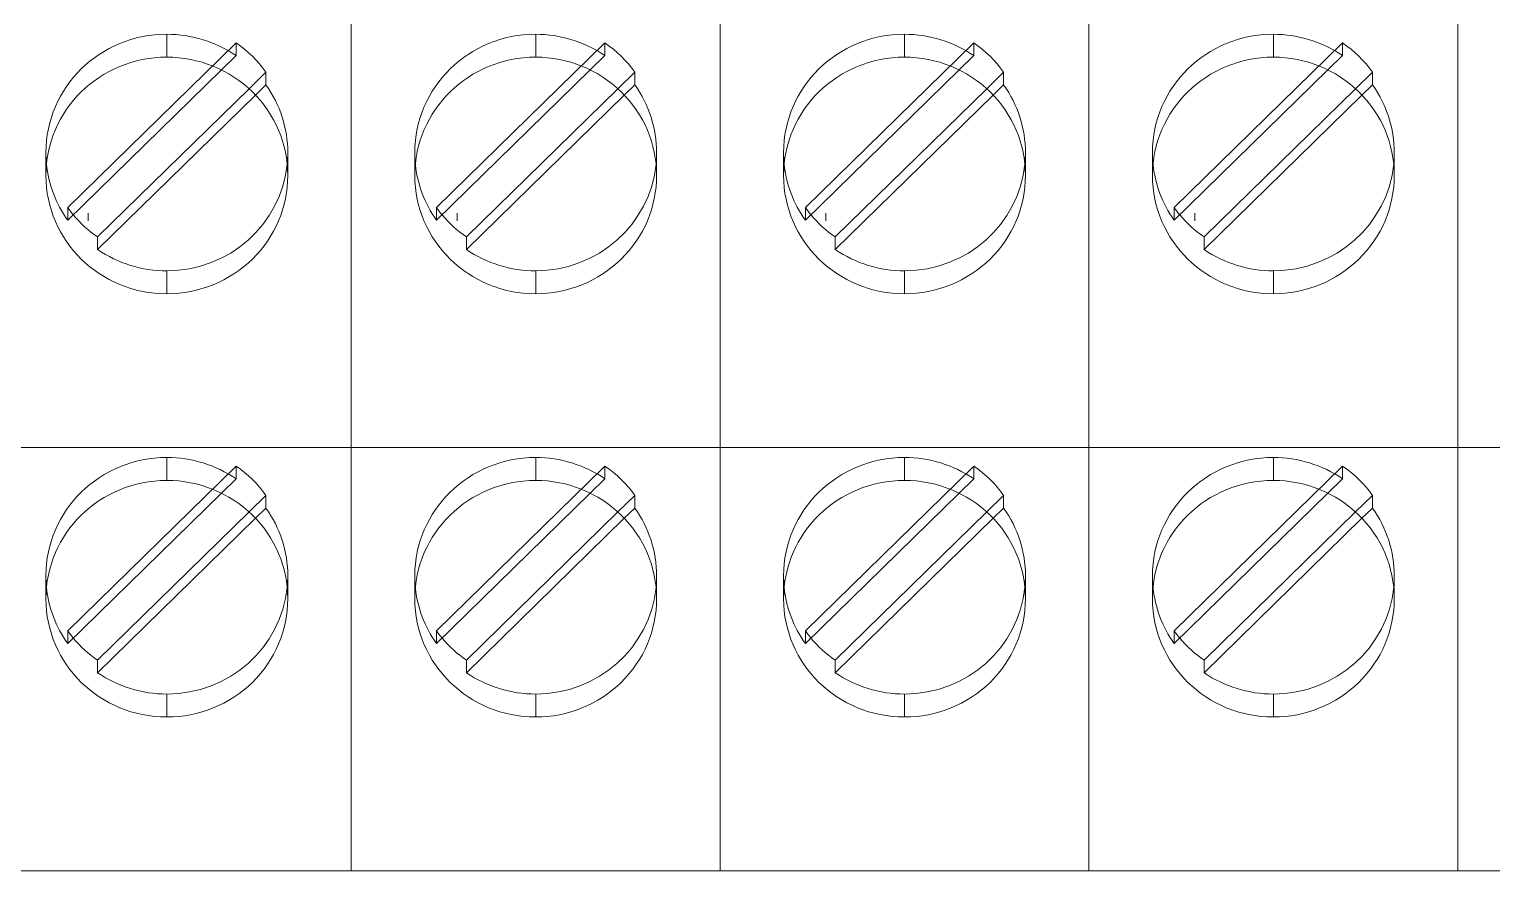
# Model space of a CAD drawing. Header units: millimetres. Extents: x 1359 to 3577, y 1336 to 3557.
# Drawn here: x 1857.64 to 1881.83, y 2516.67 to 2530.59 of the extents above; entities that cross this region are included whole.
import ezdxf

# ---------------------------------------------------------------- set-up
doc = ezdxf.new("R2010")
doc.units = ezdxf.units.MM
doc.layers.add('000-PI-Oprema', color=30, linetype='Continuous', lineweight=5)

msp = doc.modelspace()

# ---------------------------------------------------------------- linework, layer by layer
at = {"layer": '000-PI-Oprema', "color": 0, "linetype": 'ByBlock', "lineweight": 0}
for p, q in [((1862.965, 2530.127), (1862.965, 2530.672)), ((1862.965, 2530.127), (1862.965, 2530.672)), ((1862.965, 2530.127), (1862.965, 2530.672)), ((1862.965, 2530.127), (1862.965, 2530.672)), ((1869.065, 2530.127), (1869.065, 2530.672)), ((1869.065, 2530.127), (1869.065, 2530.672)), ((1869.065, 2530.127), (1869.065, 2530.672)), ((1869.065, 2530.127), (1869.065, 2530.672)), ((1875.165, 2530.127), (1875.165, 2530.672)), ((1875.165, 2530.127), (1875.165, 2530.672)), ((1875.165, 2530.127), (1875.165, 2530.672)), ((1875.165, 2530.127), (1875.165, 2530.672)), ((1881.265, 2530.127), (1881.265, 2530.672)), ((1881.265, 2530.127), (1881.265, 2530.672)), ((1881.265, 2530.127), (1881.265, 2530.672)), ((1881.265, 2530.127), (1881.265, 2530.672)), ((1858.275, 2527.639), (1861.059, 2530.362)), ((1859.915, 2530.507), (1859.915, 2530.127)), ((1861.059, 2530.362), (1861.059, 2530.155)), ((1864.375, 2527.639), (1867.159, 2530.362)), ((1866.015, 2530.507), (1866.015, 2530.127)), ((1867.159, 2530.362), (1867.159, 2530.155)), ((1870.475, 2527.639), (1873.259, 2530.362)), ((1872.115, 2530.507), (1872.115, 2530.127)), ((1873.259, 2530.362), (1873.259, 2530.155)), ((1876.575, 2527.639), (1879.359, 2530.362)), ((1878.215, 2530.507), (1878.215, 2530.127)), ((1879.359, 2530.362), (1879.359, 2530.155)), ((1860.817, 2529.917), (1861.059, 2530.155)), ((1862.965, 2523.672), (1862.965, 2530.127)), ((1862.965, 2523.672), (1862.965, 2530.127)), ((1862.965, 2523.672), (1862.965, 2530.127)), ((1862.965, 2523.672), (1862.965, 2530.127)), ((1866.917, 2529.917), (1867.159, 2530.155)), ((1869.065, 2523.672), (1869.065, 2530.127)), ((1869.065, 2523.672), (1869.065, 2530.127)), ((1869.065, 2523.672), (1869.065, 2530.127)), ((1869.065, 2523.672), (1869.065, 2530.127)), ((1873.017, 2529.917), (1873.259, 2530.155)), ((1875.165, 2523.672), (1875.165, 2530.127)), ((1875.165, 2523.672), (1875.165, 2530.127)), ((1875.165, 2523.672), (1875.165, 2530.127)), ((1875.165, 2523.672), (1875.165, 2530.127)), ((1879.117, 2529.917), (1879.359, 2530.155)), ((1881.265, 2523.672), (1881.265, 2530.127)), ((1881.265, 2523.672), (1881.265, 2530.127)), ((1881.265, 2523.672), (1881.265, 2530.127)), ((1881.265, 2523.672), (1881.265, 2530.127)), ((1858.275, 2527.431), (1860.817, 2529.917)), ((1861.554, 2529.878), (1861.275, 2529.605)), ((1861.554, 2529.878), (1861.554, 2529.67)), ((1864.375, 2527.431), (1866.917, 2529.917)), ((1867.654, 2529.878), (1867.375, 2529.605)), ((1867.654, 2529.878), (1867.654, 2529.67)), ((1870.475, 2527.431), (1873.017, 2529.917)), ((1873.754, 2529.878), (1873.475, 2529.605)), ((1873.754, 2529.878), (1873.754, 2529.67)), ((1876.575, 2527.431), (1879.117, 2529.917)), ((1879.854, 2529.878), (1879.575, 2529.605)), ((1879.854, 2529.878), (1879.854, 2529.67)), ((1861.275, 2529.605), (1858.77, 2527.154)), ((1861.554, 2529.67), (1861.381, 2529.501)), ((1867.375, 2529.605), (1864.87, 2527.154)), ((1867.654, 2529.67), (1867.481, 2529.501)), ((1873.475, 2529.605), (1870.97, 2527.154)), ((1873.754, 2529.67), (1873.581, 2529.501)), ((1879.575, 2529.605), (1877.07, 2527.154)), ((1879.854, 2529.67), (1879.681, 2529.501)), ((1861.381, 2529.501), (1858.77, 2526.946)), ((1867.481, 2529.501), (1864.87, 2526.946)), ((1873.581, 2529.501), (1870.97, 2526.946)), ((1879.681, 2529.501), (1877.07, 2526.946)), ((1857.915, 2528.171), (1857.915, 2528.55)), ((1861.915, 2528.171), (1861.915, 2528.55)), ((1864.015, 2528.171), (1864.015, 2528.55)), ((1868.015, 2528.171), (1868.015, 2528.55)), ((1870.115, 2528.171), (1870.115, 2528.55)), ((1874.115, 2528.171), (1874.115, 2528.55)), ((1876.215, 2528.171), (1876.215, 2528.55)), ((1880.215, 2528.171), (1880.215, 2528.55)), ((1858.275, 2527.639), (1858.275, 2527.431)), ((1864.375, 2527.639), (1864.375, 2527.431)), ((1870.475, 2527.639), (1870.475, 2527.431)), ((1876.575, 2527.639), (1876.575, 2527.431)), ((1858.615, 2527.418), (1858.615, 2527.545)), ((1864.715, 2527.418), (1864.715, 2527.545)), ((1870.815, 2527.418), (1870.815, 2527.545)), ((1876.915, 2527.418), (1876.915, 2527.545)), ((1858.77, 2527.154), (1858.77, 2526.946)), ((1864.87, 2527.154), (1864.87, 2526.946)), ((1870.97, 2527.154), (1870.97, 2526.946)), ((1877.07, 2527.154), (1877.07, 2526.946)), ((1859.915, 2526.594), (1859.915, 2526.215)), ((1866.015, 2526.594), (1866.015, 2526.215)), ((1872.115, 2526.594), (1872.115, 2526.215)), ((1878.215, 2526.594), (1878.215, 2526.215)), ((1862.965, 2523.672), (1862.965, 2525.687)), ((1862.965, 2523.672), (1862.965, 2525.687)), ((1869.065, 2523.672), (1869.065, 2525.687)), ((1869.065, 2523.672), (1869.065, 2525.687)), ((1875.165, 2523.672), (1875.165, 2525.687)), ((1875.165, 2523.672), (1875.165, 2525.687)), ((1881.265, 2523.672), (1881.265, 2525.687)), ((1881.265, 2523.672), (1881.265, 2525.687)), ((1862.965, 2523.672), (1856.865, 2523.672)), ((1859.915, 2523.127), (1859.915, 2523.507)), ((1862.965, 2523.672), (1862.965, 2523.672)), ((1862.965, 2523.127), (1862.965, 2523.672)), ((1862.965, 2523.672), (1862.965, 2523.672)), ((1862.965, 2523.127), (1862.965, 2523.672)), ((1862.965, 2523.127), (1862.965, 2523.672)), ((1862.965, 2523.672), (1862.965, 2523.672)), ((1869.065, 2523.672), (1862.965, 2523.672)), ((1862.965, 2523.127), (1862.965, 2523.672)), ((1862.965, 2523.672), (1862.965, 2523.672)), ((1866.015, 2523.127), (1866.015, 2523.507)), ((1869.065, 2523.672), (1869.065, 2523.672)), ((1869.065, 2523.127), (1869.065, 2523.672)), ((1869.065, 2523.672), (1869.065, 2523.672)), ((1869.065, 2523.127), (1869.065, 2523.672)), ((1869.065, 2523.127), (1869.065, 2523.672)), ((1869.065, 2523.672), (1869.065, 2523.672)), ((1875.165, 2523.672), (1869.065, 2523.672)), ((1869.065, 2523.127), (1869.065, 2523.672)), ((1869.065, 2523.672), (1869.065, 2523.672)), ((1872.115, 2523.127), (1872.115, 2523.507)), ((1875.165, 2523.672), (1875.165, 2523.672)), ((1875.165, 2523.127), (1875.165, 2523.672)), ((1875.165, 2523.672), (1875.165, 2523.672)), ((1875.165, 2523.127), (1875.165, 2523.672)), ((1875.165, 2523.127), (1875.165, 2523.672)), ((1875.165, 2523.672), (1875.165, 2523.672)), ((1881.265, 2523.672), (1875.165, 2523.672)), ((1875.165, 2523.127), (1875.165, 2523.672)), ((1875.165, 2523.672), (1875.165, 2523.672)), ((1878.215, 2523.127), (1878.215, 2523.507)), ((1881.265, 2523.672), (1881.265, 2523.672)), ((1881.265, 2523.127), (1881.265, 2523.672)), ((1881.265, 2523.672), (1881.265, 2523.672)), ((1881.265, 2523.127), (1881.265, 2523.672)), ((1881.265, 2523.127), (1881.265, 2523.672)), ((1881.265, 2523.672), (1881.265, 2523.672)), ((1887.365, 2523.672), (1881.265, 2523.672)), ((1881.265, 2523.127), (1881.265, 2523.672)), ((1881.265, 2523.672), (1881.265, 2523.672)), ((1858.275, 2520.639), (1861.059, 2523.362)), ((1861.059, 2523.155), (1861.059, 2523.362)), ((1864.375, 2520.639), (1867.159, 2523.362)), ((1867.159, 2523.155), (1867.159, 2523.362)), ((1870.475, 2520.639), (1873.259, 2523.362)), ((1873.259, 2523.155), (1873.259, 2523.362)), ((1876.575, 2520.639), (1879.359, 2523.362)), ((1879.359, 2523.155), (1879.359, 2523.362)), ((1861.059, 2523.155), (1860.817, 2522.917)), ((1862.965, 2516.672), (1862.965, 2523.127)), ((1862.965, 2516.672), (1862.965, 2523.127)), ((1862.965, 2516.672), (1862.965, 2523.127)), ((1862.965, 2516.672), (1862.965, 2523.127)), ((1867.159, 2523.155), (1866.917, 2522.917)), ((1869.065, 2516.672), (1869.065, 2523.127)), ((1869.065, 2516.672), (1869.065, 2523.127)), ((1869.065, 2516.672), (1869.065, 2523.127)), ((1869.065, 2516.672), (1869.065, 2523.127)), ((1873.259, 2523.155), (1873.017, 2522.917)), ((1875.165, 2516.672), (1875.165, 2523.127)), ((1875.165, 2516.672), (1875.165, 2523.127)), ((1875.165, 2516.672), (1875.165, 2523.127)), ((1875.165, 2516.672), (1875.165, 2523.127)), ((1879.359, 2523.155), (1879.117, 2522.917)), ((1881.265, 2516.672), (1881.265, 2523.127)), ((1881.265, 2516.672), (1881.265, 2523.127)), ((1881.265, 2516.672), (1881.265, 2523.127)), ((1881.265, 2516.672), (1881.265, 2523.127)), ((1860.817, 2522.917), (1858.275, 2520.431)), ((1861.554, 2522.878), (1861.275, 2522.605)), ((1861.554, 2522.67), (1861.554, 2522.878)), ((1866.917, 2522.917), (1864.375, 2520.431)), ((1867.654, 2522.878), (1867.375, 2522.605)), ((1867.654, 2522.67), (1867.654, 2522.878)), ((1873.017, 2522.917), (1870.475, 2520.431)), ((1873.754, 2522.878), (1873.475, 2522.605)), ((1873.754, 2522.67), (1873.754, 2522.878)), ((1879.117, 2522.917), (1876.575, 2520.431)), ((1879.854, 2522.878), (1879.575, 2522.605)), ((1879.854, 2522.67), (1879.854, 2522.878)), ((1861.275, 2522.605), (1858.77, 2520.154)), ((1861.381, 2522.501), (1861.554, 2522.67)), ((1867.375, 2522.605), (1864.87, 2520.154)), ((1867.481, 2522.501), (1867.654, 2522.67)), ((1873.475, 2522.605), (1870.97, 2520.154)), ((1873.581, 2522.501), (1873.754, 2522.67)), ((1879.575, 2522.605), (1877.07, 2520.154)), ((1879.681, 2522.501), (1879.854, 2522.67)), ((1858.77, 2519.946), (1861.381, 2522.501)), ((1864.87, 2519.946), (1867.481, 2522.501)), ((1870.97, 2519.946), (1873.581, 2522.501)), ((1877.07, 2519.946), (1879.681, 2522.501)), ((1857.915, 2521.55), (1857.915, 2521.171)), ((1861.915, 2521.55), (1861.915, 2521.171)), ((1864.015, 2521.55), (1864.015, 2521.171)), ((1868.015, 2521.55), (1868.015, 2521.171)), ((1870.115, 2521.55), (1870.115, 2521.171)), ((1874.115, 2521.55), (1874.115, 2521.171)), ((1876.215, 2521.55), (1876.215, 2521.171)), ((1880.215, 2521.55), (1880.215, 2521.171)), ((1858.275, 2520.431), (1858.275, 2520.639)), ((1864.375, 2520.431), (1864.375, 2520.639)), ((1870.475, 2520.431), (1870.475, 2520.639)), ((1876.575, 2520.431), (1876.575, 2520.639)), ((1858.77, 2519.946), (1858.77, 2520.154)), ((1864.87, 2519.946), (1864.87, 2520.154)), ((1870.97, 2519.946), (1870.97, 2520.154)), ((1877.07, 2519.946), (1877.07, 2520.154)), ((1859.915, 2519.215), (1859.915, 2519.594)), ((1866.015, 2519.215), (1866.015, 2519.594)), ((1872.115, 2519.215), (1872.115, 2519.594)), ((1878.215, 2519.215), (1878.215, 2519.594)), ((1862.965, 2516.672), (1856.865, 2516.672)), ((1862.965, 2516.672), (1856.865, 2516.672)), ((1862.965, 2516.672), (1862.965, 2516.672)), ((1862.965, 2516.672), (1862.965, 2516.672)), ((1862.965, 2516.672), (1862.965, 2516.672)), ((1862.965, 2516.672), (1862.965, 2516.672)), ((1862.965, 2516.672), (1862.965, 2516.672)), ((1862.965, 2516.672), (1862.965, 2516.672)), ((1869.065, 2516.672), (1862.965, 2516.672)), ((1862.965, 2516.672), (1862.965, 2516.672)), ((1862.965, 2516.672), (1862.965, 2516.672)), ((1869.065, 2516.672), (1862.965, 2516.672)), ((1869.065, 2516.672), (1869.065, 2516.672)), ((1869.065, 2516.672), (1869.065, 2516.672)), ((1869.065, 2516.672), (1869.065, 2516.672)), ((1869.065, 2516.672), (1869.065, 2516.672)), ((1869.065, 2516.672), (1869.065, 2516.672)), ((1869.065, 2516.672), (1869.065, 2516.672)), ((1875.165, 2516.672), (1869.065, 2516.672)), ((1869.065, 2516.672), (1869.065, 2516.672)), ((1869.065, 2516.672), (1869.065, 2516.672)), ((1875.165, 2516.672), (1869.065, 2516.672)), ((1875.165, 2516.672), (1875.165, 2516.672)), ((1875.165, 2516.672), (1875.165, 2516.672)), ((1875.165, 2516.672), (1875.165, 2516.672)), ((1875.165, 2516.672), (1875.165, 2516.672)), ((1875.165, 2516.672), (1875.165, 2516.672)), ((1875.165, 2516.672), (1875.165, 2516.672)), ((1881.265, 2516.672), (1875.165, 2516.672)), ((1875.165, 2516.672), (1875.165, 2516.672)), ((1875.165, 2516.672), (1875.165, 2516.672)), ((1881.265, 2516.672), (1875.165, 2516.672)), ((1881.265, 2516.672), (1881.265, 2516.672)), ((1881.265, 2516.672), (1881.265, 2516.672)), ((1881.265, 2516.672), (1881.265, 2516.672)), ((1881.265, 2516.672), (1881.265, 2516.672)), ((1881.265, 2516.672), (1881.265, 2516.672)), ((1881.265, 2516.672), (1881.265, 2516.672)), ((1887.365, 2516.672), (1881.265, 2516.672)), ((1881.265, 2516.672), (1881.265, 2516.672)), ((1881.265, 2516.672), (1881.265, 2516.672)), ((1887.365, 2516.672), (1881.265, 2516.672))]:
    msp.add_line(p, q, dxfattribs=at)
for centre, start_param, end_param in [((1859.915, 2528.55), -1.570796, 0), ((1859.915, 2528.55), -2.180289, -1.570796), ((1859.915, 2528.758), -2.5321, -2.180289), ((1866.015, 2528.55), -1.570796, 0), ((1866.015, 2528.55), -2.180289, -1.570796), ((1866.015, 2528.758), -2.5321, -2.180289), ((1872.115, 2528.55), -1.570796, 0), ((1872.115, 2528.55), -2.180289, -1.570796), ((1872.115, 2528.758), -2.5321, -2.180289), ((1878.215, 2528.55), -1.570796, 0), ((1878.215, 2528.55), -2.180289, -1.570796), ((1878.215, 2528.758), -2.5321, -2.180289), ((1859.915, 2528.171), -1.570796, 0), ((1859.915, 2528.171), -3.141593, -1.570796), ((1866.015, 2528.171), -1.570796, 0), ((1866.015, 2528.171), -3.141593, -1.570796), ((1872.115, 2528.171), -1.570796, 0), ((1872.115, 2528.171), -3.141593, -1.570796), ((1878.215, 2528.171), -1.570796, 0), ((1878.215, 2528.171), -3.141593, -1.570796), ((1859.915, 2528.55), 3.141593, 3.751085), ((1866.015, 2528.55), 3.141593, 3.751085), ((1872.115, 2528.55), 3.141593, 3.751085), ((1878.215, 2528.55), 3.141593, 3.751085), ((1859.915, 2528.55), 0, 0.097132), ((1859.915, 2528.55), 0.097132, 0.609492), ((1859.915, 2528.55), 1.570796, 3.044461), ((1859.915, 2528.55), 3.044461, 3.141593), ((1866.015, 2528.55), 0, 0.097132), ((1866.015, 2528.55), 0.097132, 0.609492), ((1866.015, 2528.55), 1.570796, 3.044461), ((1866.015, 2528.55), 3.044461, 3.141593), ((1872.115, 2528.55), 0, 0.097132), ((1872.115, 2528.55), 0.097132, 0.609492), ((1872.115, 2528.55), 1.570796, 3.044461), ((1872.115, 2528.55), 3.044461, 3.141593), ((1878.215, 2528.55), 0, 0.097132), ((1878.215, 2528.55), 0.097132, 0.609492), ((1878.215, 2528.55), 1.570796, 3.044461), ((1878.215, 2528.55), 3.044461, 3.141593), ((1859.915, 2528.171), 0, 1.570796), ((1859.915, 2528.171), 1.570796, 3.141593), ((1866.015, 2528.171), 0, 1.570796), ((1866.015, 2528.171), 1.570796, 3.141593), ((1872.115, 2528.171), 0, 1.570796), ((1872.115, 2528.171), 1.570796, 3.141593), ((1878.215, 2528.171), 0, 1.570796), ((1878.215, 2528.171), 1.570796, 3.141593), ((1859.915, 2528.758), 0.609492, 0.685382), ((1866.015, 2528.758), 0.609492, 0.685382), ((1872.115, 2528.758), 0.609492, 0.685382), ((1878.215, 2528.758), 0.609492, 0.685382), ((1859.915, 2528.758), 0.685382, 0.961304), ((1866.015, 2528.758), 0.685382, 0.961304), ((1872.115, 2528.758), 0.685382, 0.961304), ((1878.215, 2528.758), 0.685382, 0.961304), ((1859.915, 2528.55), 0.961304, 1.570796), ((1866.015, 2528.55), 0.961304, 1.570796), ((1872.115, 2528.55), 0.961304, 1.570796), ((1878.215, 2528.55), 0.961304, 1.570796), ((1859.915, 2521.55), -1.570796, 0), ((1859.915, 2521.55), -2.180289, -1.570796), ((1866.015, 2521.55), -1.570796, 0), ((1866.015, 2521.55), -2.180289, -1.570796), ((1872.115, 2521.55), -1.570796, 0), ((1872.115, 2521.55), -2.180289, -1.570796), ((1878.215, 2521.55), -1.570796, 0), ((1878.215, 2521.55), -2.180289, -1.570796), ((1859.915, 2521.758), -2.5321, -2.180289), ((1866.015, 2521.758), -2.5321, -2.180289), ((1872.115, 2521.758), -2.5321, -2.180289), ((1878.215, 2521.758), -2.5321, -2.180289), ((1859.915, 2521.171), -1.570796, 0), ((1859.915, 2521.171), -3.141593, -1.570796), ((1866.015, 2521.171), -1.570796, 0), ((1866.015, 2521.171), -3.141593, -1.570796), ((1872.115, 2521.171), -1.570796, 0), ((1872.115, 2521.171), -3.141593, -1.570796), ((1878.215, 2521.171), -1.570796, 0), ((1878.215, 2521.171), -3.141593, -1.570796), ((1859.915, 2521.55), -3.141593, -2.5321), ((1866.015, 2521.55), -3.141593, -2.5321), ((1872.115, 2521.55), -3.141593, -2.5321), ((1878.215, 2521.55), -3.141593, -2.5321), ((1859.915, 2521.55), 0, 0.097132), ((1859.915, 2521.55), 0.097132, 0.609492), ((1859.915, 2521.55), 1.570796, 3.044461), ((1859.915, 2521.55), 3.044461, 3.141593), ((1866.015, 2521.55), 0, 0.097132), ((1866.015, 2521.55), 0.097132, 0.609492), ((1866.015, 2521.55), 1.570796, 3.044461), ((1866.015, 2521.55), 3.044461, 3.141593), ((1872.115, 2521.55), 0, 0.097132), ((1872.115, 2521.55), 0.097132, 0.609492), ((1872.115, 2521.55), 1.570796, 3.044461), ((1872.115, 2521.55), 3.044461, 3.141593), ((1878.215, 2521.55), 0, 0.097132), ((1878.215, 2521.55), 0.097132, 0.609492), ((1878.215, 2521.55), 1.570796, 3.044461), ((1878.215, 2521.55), 3.044461, 3.141593), ((1859.915, 2521.171), 0, 1.570796), ((1859.915, 2521.171), 1.570796, 3.141593), ((1866.015, 2521.171), 0, 1.570796), ((1866.015, 2521.171), 1.570796, 3.141593), ((1872.115, 2521.171), 0, 1.570796), ((1872.115, 2521.171), 1.570796, 3.141593), ((1878.215, 2521.171), 0, 1.570796), ((1878.215, 2521.171), 1.570796, 3.141593), ((1859.915, 2521.758), 0.609492, 0.685382), ((1866.015, 2521.758), 0.609492, 0.685382), ((1872.115, 2521.758), 0.609492, 0.685382), ((1878.215, 2521.758), 0.609492, 0.685382), ((1859.915, 2521.758), 0.685382, 0.961304), ((1866.015, 2521.758), 0.685382, 0.961304), ((1872.115, 2521.758), 0.685382, 0.961304), ((1878.215, 2521.758), 0.685382, 0.961304), ((1859.915, 2521.55), 0.961304, 1.570796), ((1866.015, 2521.55), 0.961304, 1.570796), ((1872.115, 2521.55), 0.961304, 1.570796), ((1878.215, 2521.55), 0.961304, 1.570796)]:
    msp.add_ellipse(centre, major_axis=(-2, 0), ratio=0.978148, start_param=start_param, end_param=end_param, dxfattribs=at)

doc.saveas('drawing.dxf')
